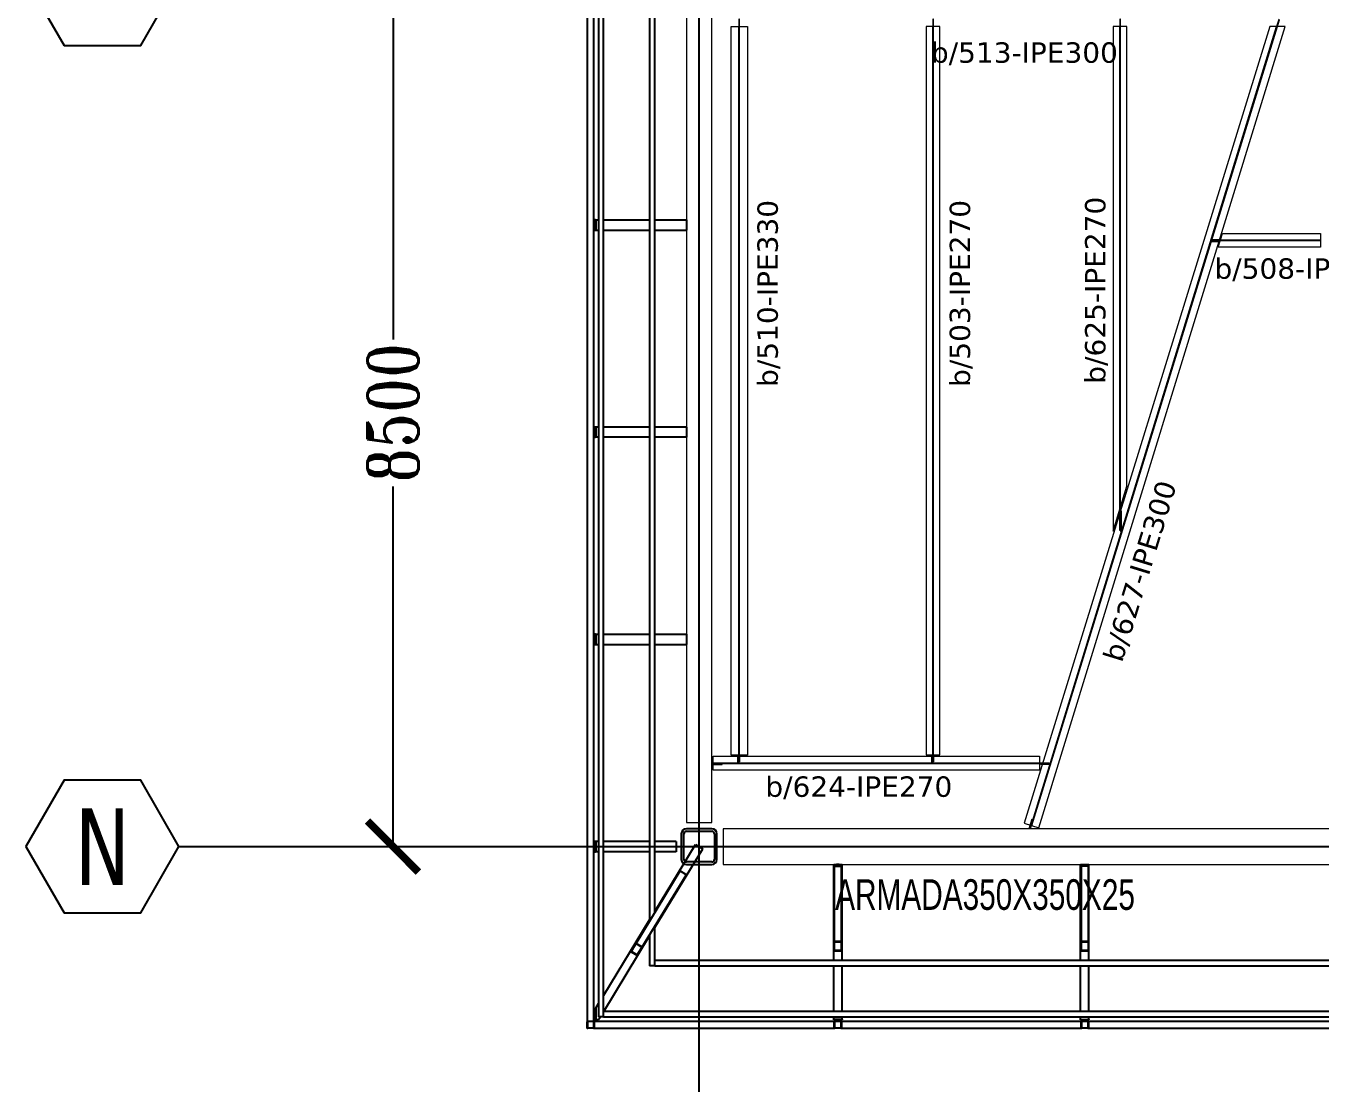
# Model space of a CAD drawing. Header units: millimetres. Extents: x -2452 to 78744, y -21906 to 33736.
# Drawn here: x -2452 to 10242, y -2327 to 8043 of the extents above; entities that cross this region are included whole.
import ezdxf
from ezdxf.enums import TextEntityAlignment as Align

# ---------------------------------------------------------------- set-up
doc = ezdxf.new("R2010")
doc.units = ezdxf.units.MM
doc.header["$LTSCALE"] = 0.9
for name, color, linetype, lineweight in [('0-3', 250, 'Continuous', 5), ('A_ALMA', 8, 'Continuous', 5), ('E_COLUMNAS-1', 254, 'Continuous', 25), ('E_COLUMNAS-2', 1, 'Continuous', 9), ('E_COLUMNAS-3', 1, 'Continuous', 35), ('E_COLUMNAS-4', 1, 'Continuous', 25), ('E_TEXTO', 3, 'Continuous', 9), ('E_VIGAS', 8, 'Continuous', 9), ('E_VIGAS-1', 5, 'Continuous', 25), ('E_VIGAS-2', 10, 'Continuous', 25), ('HCB-VIGAS', 4, 'Continuous', 15), ('S-COLS-HDLN-1', 52, 'Continuous', 9), ('VIGAS_HCB', 4, 'Continuous', 15)]:
    doc.layers.add(name, color=color, linetype=linetype, lineweight=lineweight)
for name, color, linetype in [('COTAS', 8, 'Continuous'), ('HCB-EJES', 1, 'Continuous'), ('HCB-ROTULOS', 2, 'Continuous')]:
    doc.layers.add(name, color=color, linetype=linetype)
doc.layers.get('0-3').off()
doc.styles.add('Arial Narrow', font='', dxfattribs={"width": 0.85, "height": 0.3})
doc.styles.add('ROMANT', font='romant.shx', dxfattribs={"width": 0.8})
doc.styles.add('VERDANA', font='verdana.ttf')
doc.styles.get('Arial Narrow').set_extended_font_data('Arial Narrow')
doc.dimstyles.new('1.125', dxfattribs={"dimscale": 0, "dimtxt": 500, "dimasz": 500, "dimexe": 4, "dimexo": 4, "dimgap": 15, "dimtad": 0, "dimdec": 0, "dimzin": 4, "dimdsep": 46, "dimtxsty": 'ROMANT', "dimblk": 'ARCHTICK', "dimcen": -10, "dimclrd": 256, "dimclrt": 3, "dimadec": 0, "dimazin": 0, "dimtfac": 1, "dimtdec": 0, "dimtix": 1, "dimtmove": 0, "dimatfit": 0, "dimldrblk": 'OBLIQUE', "dimfxl": 0.05, "dimtolj": 1, "dimtzin": 0, "dimarcsym": 0})

# ---------------------------------------------------------------- blocks, each defined once
blk = doc.blocks.new('EST_SFM_VIGA-METALICA-SECCION-C - EST_SFM_VIGA-METALICA-UPN160-1602621-PLANTA DE PISO 14 N_E_ _56_55m')
at = {"layer": 'E_VIGAS-1'}
for p, q in [((14.466, 0.047), (-14.455, 0.047)), ((14.471, 0.047), (14.468, 0.047)), ((14.471, 0.047), (14.471, -0.016)), ((-14.46, -0.018), (14.471, -0.018))]:
    blk.add_line(p, q, dxfattribs=at)
blk = doc.blocks.new('EST_SFM_VIGA-METALICA-SECCION-C - EST_SFM_VIGA-METALICA-UPN100-1529610-PLANTA DE PISO 14 N_E_ _56_55m')
at = {"layer": 'E_VIGAS-2'}
for p, q in [((14.393, 0.032), (-14.441, 0.032)), ((14.393, 0.032), (14.393, -0.018)), ((-14.442, -0.018), (14.393, -0.018))]:
    blk.add_line(p, q, dxfattribs=at)
blk = doc.blocks.new('EST_SFM_VIGA-METALICA-SECCION-C - EST_SFM_VIGA-METALICA-UPN100-1529678-PLANTA DE PISO 14 N_E_ _56_55m')
at = {"layer": 'E_VIGAS-2'}
for p, q in [((13.374, 0.018), (-13.422, 0.018)), ((13.894, 0.018), (13.507, 0.018)), ((13.894, 0.018), (13.894, -0.032)), ((-13.504, -0.032), (13.456, -0.032)), ((13.59, -0.032), (13.893, -0.032))]:
    blk.add_line(p, q, dxfattribs=at)
blk = doc.blocks.new('EST_SFM_VIGA-METALICA-SECCION-C - EST_SFM_VIGA-METALICA-UPN100-1527742-PLANTA DE PISO 14 N_E_ _56_55m')
at = {"layer": 'E_VIGAS-2'}
for p, q in [((-34.827, -0.032), (-34.827, 0.018)), ((34.044, 0.018), (-34.827, 0.018)), ((-34.827, -0.032), (34.044, -0.032))]:
    blk.add_line(p, q, dxfattribs=at)
blk = doc.blocks.new('EST_SFM_VIGA-METALICA-SECCION-C - EST_SFM_VIGA-METALICA-UPN100-1527772-PLANTA DE PISO 14 N_E_ _56_55m')
at = {"layer": 'E_VIGAS-2'}
for p, q in [((-34.929, -0.018), (-34.929, 0.032)), ((34.942, 0.032), (-34.929, 0.032)), ((-34.929, -0.018), (34.942, -0.018))]:
    blk.add_line(p, q, dxfattribs=at)
blk = doc.blocks.new('EST_SCM_COLUMNA-METALICA-SECCION-CUADRADA - EST_SCM_COLUMNA-TUBULAR-CUADRADA_PTEØ_70x70 e_3mm-1588001-PLANTA DE PISO 14 N_E_ _56_55m')
at = {"layer": 'E_COLUMNAS-2'}
h = blk.add_hatch(dxfattribs=at)
h.set_pattern_fill('FP_1', color=256, style=0, pattern_type=2)
h.set_pattern_definition([(135, (75.225, -138.917), (-0.15909903, -0.15909903), [])])
h.paths.add_polyline_path([(0.029, -0.035), (0.033, -0.033), (0.035, -0.029), (0.031, -0.031)])
h.paths.add_polyline_path([(-0.029, -0.035), (-0.031, -0.031), (-0.035, -0.029), (-0.033, -0.033)])
h.paths.add_polyline_path([(0.029, -0.035), (0.029, -0.032), (-0.029, -0.032), (-0.029, -0.035)])
h.paths.add_polyline_path([(0.035, 0.029), (0.033, 0.033), (0.029, 0.035), (0.031, 0.031)])
h.paths.add_polyline_path([(0.035, -0.029), (0.035, 0.029), (0.032, 0.029), (0.032, -0.029)])
h.paths.add_polyline_path([(-0.035, 0.029), (-0.031, 0.031), (-0.029, 0.035), (-0.033, 0.033)])
h.paths.add_polyline_path([(-0.035, -0.029), (-0.032, -0.029), (-0.032, 0.029), (-0.035, 0.029)])
h.paths.add_polyline_path([(0.029, 0.032), (0.029, 0.035), (-0.029, 0.035), (-0.029, 0.032)])
at = {"layer": 'E_COLUMNAS-1'}
for p, q in [((-0.035, -0.029), (-0.035, 0.029)), ((-0.032, 0.029), (-0.032, -0.029)), ((-0.029, 0.035), (0.029, 0.035)), ((0.029, 0.032), (-0.029, 0.032)), ((0.032, -0.029), (0.032, 0.029)), ((0.035, 0.029), (0.035, -0.029)), ((-0.029, -0.032), (0.029, -0.032)), ((0.029, -0.035), (-0.029, -0.035))]:
    blk.add_line(p, q, dxfattribs=at)
for centre, radius, start, end in [((-0.029, 0.029), 0.006, 90, 180), ((-0.029, 0.029), 0.003, 90, 180), ((0.029, 0.029), 0.006, 0, 90), ((0.029, 0.029), 0.003, 0, 90), ((0.029, 0.029), 0.006, 10, 80), ((0.029, 0.029), 0.003, 30, 60), ((-0.029, -0.029), 0.006, 180, 270), ((-0.029, -0.029), 0.003, 180, 270), ((0.029, -0.029), 0.006, 270, 0), ((0.029, -0.029), 0.003, 270, 360)]:
    blk.add_arc(centre, radius, start, end, dxfattribs=at)
blk = doc.blocks.new('EST_SCM_COLUMNA-METALICA-SECCION-CUADRADA - EST_SCM_COLUMNA-TUBULAR-CUADRADA_PTEØ_70x70 e_3mm-V30-PLANTA DE PISO 14 N_E_ _56_55m')
at = {"layer": 'E_COLUMNAS-1'}
for p, q in [((-0.035, -0.029), (-0.035, 0.029)), ((-0.032, 0.029), (-0.032, -0.029)), ((-0.029, 0.035), (0.029, 0.035)), ((0.029, 0.032), (-0.029, 0.032)), ((0.032, -0.029), (0.032, 0.029)), ((0.035, 0.029), (0.035, -0.029)), ((-0.029, -0.032), (0.029, -0.032)), ((0.029, -0.035), (-0.029, -0.035))]:
    blk.add_line(p, q, dxfattribs=at)
for centre, radius, start, end in [((-0.029, 0.029), 0.006, 90, 180), ((-0.029, 0.029), 0.006, 90, 170), ((-0.029, 0.029), 0.003, 90, 180), ((-0.029, 0.029), 0.003, 90, 150), ((0.029, 0.029), 0.006, 0, 90), ((0.029, 0.029), 0.006, 10, 90), ((0.029, 0.029), 0.003, 0, 90), ((0.029, 0.029), 0.003, 30, 90), ((-0.029, -0.029), 0.006, 180, 270), ((-0.029, -0.029), 0.003, 180, 270), ((0.029, -0.029), 0.006, 270, 0), ((0.029, -0.029), 0.003, 270, 360)]:
    blk.add_arc(centre, radius, start, end, dxfattribs=at)
blk = doc.blocks.new('EST_SCM_COLUMNA-METALICA-SECCION-CUADRADA - EST_SCM_COLUMNA-TUBULAR-CUADRADA_PTEØ_70x70 e_3mm-V31-PLANTA DE PISO 14 N_E_ _56_55m')
at = {"layer": 'E_COLUMNAS-1'}
for p, q in [((-0.035, -0.029), (-0.035, 0.029)), ((-0.032, 0.029), (-0.032, -0.029)), ((-0.029, 0.035), (0.029, 0.035)), ((0.029, 0.032), (-0.029, 0.032)), ((0.032, -0.029), (0.032, 0.029)), ((0.035, 0.029), (0.035, -0.029)), ((-0.029, -0.032), (0.029, -0.032)), ((0.029, -0.035), (-0.029, -0.035))]:
    blk.add_line(p, q, dxfattribs=at)
for centre, radius, start, end in [((-0.029, 0.029), 0.006, 90, 180), ((-0.029, 0.029), 0.006, 90, 170), ((-0.029, 0.029), 0.003, 90, 180), ((-0.029, 0.029), 0.003, 90, 150), ((0.029, 0.029), 0.006, 0, 90), ((0.029, 0.029), 0.006, 10, 90), ((0.029, 0.029), 0.003, 0, 90), ((0.029, 0.029), 0.003, 30, 90), ((-0.029, -0.029), 0.006, 180, 270), ((-0.029, -0.029), 0.003, 180, 270), ((0.029, -0.029), 0.006, 270, 0), ((0.029, -0.029), 0.003, 270, 360)]:
    blk.add_arc(centre, radius, start, end, dxfattribs=at)
blk = doc.blocks.new('DCTIB_CNI_EST_MOD-1A-FAC_0001_rvt-2-PLANTA DE PISO 14 N_E_ _56_55m')
at = {"layer": 'E_VIGAS'}
h = blk.add_hatch(dxfattribs=at)
h.set_pattern_fill('FP_2', color=256, style=0, pattern_type=2)
h.set_pattern_definition([(45, (0, 0), (-0.376888, 0.376888), []), (45, (0, 0.571), (-0.376888, 0.376888), [])])
h.paths.add_polyline_path([(-72.834, 139.641), (-72.77, 139.641), (-72.77, 139.643), (-72.834, 139.643)])
h.paths.add_polyline_path([(-72.834, 139.729), (-72.77, 139.729), (-72.77, 139.731), (-72.834, 139.731)])
at = {"layer": 'E_COLUMNAS-1'}
for centre, radius, start, end in [((-75.196, 138.946), 0.006, 10, 80), ((-75.196, 138.946), 0.006, 10, 80), ((-75.196, 138.946), 0.003, 30, 60), ((-75.196, 138.946), 0.003, 30, 60), ((-72.831, 138.946), 0.006, 90, 170), ((-72.831, 138.946), 0.006, 90, 170), ((-72.831, 138.946), 0.003, 90, 150), ((-72.831, 138.946), 0.003, 90, 150), ((-72.773, 138.946), 0.006, 10, 90), ((-72.773, 138.946), 0.006, 10, 90), ((-72.773, 138.946), 0.003, 30, 90), ((-72.773, 138.946), 0.003, 30, 90), ((-70.411, 138.946), 0.006, 90, 170), ((-70.411, 138.946), 0.006, 90, 170), ((-70.411, 138.946), 0.003, 90, 150), ((-70.411, 138.946), 0.003, 90, 150), ((-70.353, 138.946), 0.006, 10, 90), ((-70.353, 138.946), 0.006, 10, 90), ((-70.353, 138.946), 0.003, 30, 90), ((-70.353, 138.946), 0.003, 30, 90)]:
    blk.add_arc(centre, radius, start, end, dxfattribs=at)
at = {"layer": 'E_VIGAS-1'}
for p, q in [((-75.177, 146.804), (-75.195, 146.804)), ((-75.195, 146.757), (-75.181, 146.757)), ((-75.181, 146.752), (-75.195, 146.752)), ((-75.181, 146.757), (-75.176, 146.757)), ((-75.181, 146.757), (-75.176, 146.757)), ((-75.177, 146.757), (-75.181, 146.757)), ((-75.176, 146.752), (-75.181, 146.752)), ((-75.181, 146.752), (-75.177, 146.752)), ((-75.176, 146.752), (-75.181, 146.752)), ((-75.177, 146.767), (-75.177, 146.804)), ((-75.177, 146.804), (-75.175, 146.804)), ((-75.175, 146.704), (-75.175, 146.804)), ((-75.175, 146.804), (-75.147, 146.804)), ((-75.175, 146.804), (-75.175, 146.704)), ((-75.097, 146.804), (-74.647, 146.804)), ((-74.597, 146.804), (-74.286, 146.804)), ((-74.286, 146.804), (-74.286, 146.704)), ((-75.195, 146.704), (-75.177, 146.704)), ((-75.177, 146.704), (-75.177, 146.742)), ((-75.175, 146.704), (-75.177, 146.704)), ((-75.175, 146.704), (-75.147, 146.704)), ((-75.097, 146.704), (-74.647, 146.704)), ((-74.597, 146.704), (-74.286, 146.704)), ((-75.177, 144.774), (-75.195, 144.774)), ((-75.195, 144.726), (-75.181, 144.726)), ((-75.181, 144.721), (-75.195, 144.721)), ((-75.181, 144.726), (-75.176, 144.726)), ((-75.181, 144.726), (-75.176, 144.726)), ((-75.177, 144.726), (-75.181, 144.726)), ((-75.176, 144.721), (-75.181, 144.721)), ((-75.181, 144.721), (-75.177, 144.721)), ((-75.176, 144.721), (-75.181, 144.721)), ((-75.177, 144.774), (-75.175, 144.774)), ((-75.177, 144.736), (-75.177, 144.774)), ((-75.175, 144.674), (-75.175, 144.774)), ((-75.175, 144.774), (-75.175, 144.674)), ((-75.147, 144.774), (-75.175, 144.774)), ((-74.647, 144.774), (-75.097, 144.774)), ((-74.286, 144.774), (-74.597, 144.774)), ((-74.286, 144.774), (-74.286, 144.674)), ((-75.195, 144.674), (-75.177, 144.674)), ((-75.177, 144.674), (-75.177, 144.711)), ((-75.175, 144.674), (-75.177, 144.674)), ((-75.147, 144.674), (-75.175, 144.674)), ((-74.647, 144.674), (-75.097, 144.674)), ((-74.286, 144.674), (-74.597, 144.674)), ((-75.177, 142.743), (-75.195, 142.743)), ((-75.195, 142.696), (-75.181, 142.696)), ((-75.181, 142.69), (-75.195, 142.69)), ((-75.181, 142.696), (-75.176, 142.696)), ((-75.181, 142.696), (-75.176, 142.696)), ((-75.177, 142.696), (-75.181, 142.696)), ((-75.176, 142.69), (-75.181, 142.69)), ((-75.181, 142.69), (-75.177, 142.69)), ((-75.176, 142.69), (-75.181, 142.69)), ((-75.177, 142.706), (-75.177, 142.743)), ((-75.177, 142.743), (-75.175, 142.743)), ((-75.175, 142.643), (-75.175, 142.743)), ((-75.175, 142.743), (-75.147, 142.743)), ((-75.175, 142.743), (-75.175, 142.643)), ((-75.097, 142.743), (-74.647, 142.743)), ((-74.597, 142.743), (-74.287, 142.743)), ((-74.287, 142.743), (-74.287, 142.643)), ((-75.195, 142.643), (-75.177, 142.643)), ((-75.177, 142.643), (-75.177, 142.68)), ((-75.175, 142.643), (-75.177, 142.643)), ((-75.175, 142.643), (-75.147, 142.643)), ((-75.097, 142.643), (-74.647, 142.643)), ((-74.597, 142.643), (-74.287, 142.643)), ((-75.177, 140.712), (-75.195, 140.712)), ((-75.195, 140.665), (-75.181, 140.665)), ((-75.181, 140.66), (-75.195, 140.66)), ((-75.181, 140.665), (-75.176, 140.665)), ((-75.181, 140.665), (-75.176, 140.665)), ((-75.177, 140.665), (-75.181, 140.665)), ((-75.176, 140.66), (-75.181, 140.66)), ((-75.181, 140.66), (-75.177, 140.66)), ((-75.176, 140.66), (-75.181, 140.66)), ((-75.177, 140.712), (-75.175, 140.712)), ((-75.177, 140.675), (-75.177, 140.712)), ((-75.175, 140.612), (-75.175, 140.712)), ((-75.175, 140.712), (-75.175, 140.612)), ((-75.147, 140.712), (-75.175, 140.712)), ((-74.647, 140.712), (-75.097, 140.712)), ((-74.387, 140.712), (-74.597, 140.712)), ((-74.597, 140.027), (-74.197, 140.684)), ((-74.387, 140.712), (-74.387, 140.612)), ((-74.197, 140.684), (-74.127, 140.641)), ((-75.195, 140.612), (-75.177, 140.612)), ((-75.177, 140.612), (-75.177, 140.65)), ((-75.175, 140.612), (-75.177, 140.612)), ((-75.147, 140.612), (-75.175, 140.612)), ((-74.647, 140.612), (-75.097, 140.612)), ((-74.597, 139.869), (-74.127, 140.641)), ((-74.387, 140.612), (-74.597, 140.612)), ((-74.35, 140.421), (-74.782, 139.711)), ((-74.291, 140.389), (-74.346, 140.423)), ((-72.843, 140.488), (-72.815, 140.488)), ((-72.843, 140.487), (-72.761, 140.487)), ((-72.843, 139.545), (-72.843, 140.487)), ((-72.837, 140.465), (-72.837, 139.727)), ((-72.77, 140.469), (-72.834, 140.469)), ((-72.805, 140.488), (-72.805, 140.487)), ((-72.8, 140.488), (-72.805, 140.488)), ((-72.8, 140.487), (-72.8, 140.488)), ((-72.789, 140.488), (-72.761, 140.488)), ((-72.767, 139.727), (-72.767, 140.465)), ((-72.761, 139.545), (-72.761, 140.487)), ((-70.423, 140.488), (-70.341, 140.488)), ((-70.423, 139.545), (-70.423, 140.488)), ((-70.417, 140.468), (-70.417, 139.727)), ((-70.35, 140.472), (-70.414, 140.472)), ((-70.347, 139.727), (-70.347, 140.468)), ((-70.341, 139.545), (-70.341, 140.488)), ((-74.723, 139.675), (-74.29, 140.384)), ((-75.097, 139.206), (-74.647, 139.944)), ((-75.097, 139.048), (-74.647, 139.787)), ((-74.782, 139.711), (-74.828, 139.637)), ((-74.826, 139.637), (-74.781, 139.711)), ((-74.822, 139.644), (-74.826, 139.637)), ((-74.779, 139.714), (-74.781, 139.711)), ((-74.779, 139.712), (-74.724, 139.678)), ((-74.723, 139.68), (-74.778, 139.713)), ((-74.724, 139.676), (-74.769, 139.602)), ((-74.768, 139.601), (-74.723, 139.675)), ((-74.724, 139.676), (-74.722, 139.679)), ((-72.837, 139.727), (-72.837, 139.645)), ((-72.836, 139.731), (-72.836, 139.727)), ((-72.836, 139.645), (-72.836, 139.727)), ((-72.836, 139.652), (-72.836, 139.645)), ((-72.77, 139.731), (-72.834, 139.731)), ((-72.834, 139.729), (-72.77, 139.729)), ((-72.77, 139.643), (-72.834, 139.643)), ((-72.834, 139.641), (-72.77, 139.641)), ((-72.769, 139.727), (-72.769, 139.731)), ((-72.769, 139.727), (-72.769, 139.645)), ((-72.769, 139.645), (-72.769, 139.652)), ((-72.767, 139.645), (-72.767, 139.727)), ((-70.417, 139.727), (-70.417, 139.645)), ((-70.416, 139.731), (-70.416, 139.727)), ((-70.416, 139.645), (-70.416, 139.727)), ((-70.416, 139.652), (-70.416, 139.645)), ((-70.35, 139.731), (-70.414, 139.731)), ((-70.414, 139.729), (-70.35, 139.729)), ((-70.35, 139.643), (-70.414, 139.643)), ((-70.414, 139.641), (-70.35, 139.641)), ((-70.349, 139.727), (-70.349, 139.731)), ((-70.349, 139.727), (-70.349, 139.645)), ((-70.349, 139.645), (-70.349, 139.652)), ((-70.347, 139.645), (-70.347, 139.727)), ((-74.827, 139.632), (-74.772, 139.599)), ((-74.771, 139.601), (-74.826, 139.634)), ((-74.769, 139.602), (-74.765, 139.609)), ((-72.843, 139.045), (-72.843, 139.495)), ((-72.761, 139.045), (-72.761, 139.495)), ((-70.423, 139.045), (-70.423, 139.495)), ((-70.341, 139.045), (-70.341, 139.495)), ((-75.176, 139.065), (-75.195, 139.033)), ((-75.176, 139.023), (-75.176, 139.076)), ((-75.175, 139.078), (-75.147, 139.124)), ((-75.175, 139.078), (-75.175, 138.967)), ((-75.26, 138.882), (-75.26, 138.888)), ((-75.26, 138.882), (-75.254, 138.882)), ((-75.192, 138.947), (-75.259, 138.947)), ((-75.196, 138.882), (-72.831, 138.882)), ((-72.837, 138.947), (-75.191, 138.947)), ((-75.181, 138.994), (-75.178, 138.999)), ((-75.178, 138.99), (-75.181, 138.984)), ((-75.176, 138.966), (-75.176, 138.972)), ((-75.176, 138.972), (-75.176, 138.966)), ((-75.147, 138.966), (-75.176, 138.966)), ((-75.175, 138.967), (-75.147, 138.967)), ((-75.175, 138.961), (-75.174, 138.959)), ((-75.173, 138.957), (-75.172, 138.955)), ((-75.171, 138.952), (-75.171, 138.95)), ((-75.166, 138.947), (-75.155, 138.966)), ((-75.147, 138.967), (-75.13, 138.995)), ((-72.843, 138.967), (-72.843, 138.995)), ((-72.761, 138.967), (-72.843, 138.967)), ((-72.843, 138.966), (-72.843, 138.967)), ((-72.843, 138.967), (-72.761, 138.967)), ((-72.843, 138.966), (-72.815, 138.966)), ((-72.815, 138.966), (-72.843, 138.966)), ((-72.769, 138.947), (-72.835, 138.947)), ((-72.805, 138.961), (-72.805, 138.966)), ((-72.805, 138.952), (-72.805, 138.961)), ((-72.805, 138.947), (-72.805, 138.949)), ((-72.8, 138.966), (-72.8, 138.961)), ((-72.8, 138.961), (-72.8, 138.952)), ((-72.8, 138.949), (-72.8, 138.947)), ((-72.761, 138.966), (-72.789, 138.966)), ((-72.789, 138.966), (-72.761, 138.966)), ((-72.773, 138.882), (-70.411, 138.882)), ((-70.417, 138.947), (-72.768, 138.947)), ((-72.761, 138.967), (-72.761, 138.995)), ((-72.761, 138.967), (-72.761, 138.966)), ((-70.423, 138.967), (-70.423, 138.995)), ((-70.423, 138.966), (-70.423, 138.967)), ((-70.423, 138.967), (-70.341, 138.967)), ((-70.395, 138.966), (-70.423, 138.966)), ((-70.349, 138.947), (-70.415, 138.947)), ((-70.385, 138.961), (-70.385, 138.966)), ((-70.385, 138.952), (-70.385, 138.961)), ((-70.385, 138.947), (-70.385, 138.949)), ((-70.38, 138.966), (-70.38, 138.961)), ((-70.38, 138.961), (-70.38, 138.952)), ((-70.38, 138.949), (-70.38, 138.947)), ((-70.341, 138.966), (-70.369, 138.966)), ((-70.353, 138.882), (-9.971, 138.882)), ((-9.977, 138.947), (-70.348, 138.947)), ((-70.341, 138.967), (-70.341, 138.995)), ((-70.341, 138.967), (-70.341, 138.966))]:
    blk.add_line(p, q, dxfattribs=at)
at = {"layer": 'E_VIGAS-1', "flags": 128}
for points in [[(-74.35, 140.421), (-74.35, 140.422), (-74.349, 140.422), (-74.348, 140.423), (-74.348, 140.423), (-74.347, 140.423), (-74.346, 140.423), (-74.346, 140.423)], [(-72.834, 140.469), (-72.835, 140.469), (-72.835, 140.468), (-72.836, 140.468), (-72.836, 140.467), (-72.837, 140.466), (-72.837, 140.466), (-72.837, 140.465)], [(-72.767, 140.465), (-72.767, 140.466), (-72.767, 140.466), (-72.768, 140.467), (-72.768, 140.468), (-72.769, 140.468), (-72.769, 140.469), (-72.77, 140.469)], [(-70.414, 140.472), (-70.415, 140.471), (-70.415, 140.471), (-70.416, 140.471), (-70.416, 140.47), (-70.417, 140.469), (-70.417, 140.469), (-70.417, 140.468)], [(-70.347, 140.468), (-70.347, 140.469), (-70.347, 140.469), (-70.348, 140.47), (-70.348, 140.471), (-70.349, 140.471), (-70.349, 140.471), (-70.35, 140.472)], [(-74.291, 140.389), (-74.29, 140.389), (-74.29, 140.388), (-74.29, 140.388), (-74.29, 140.387), (-74.29, 140.386), (-74.29, 140.385), (-74.29, 140.384)], [(-74.828, 139.637), (-74.828, 139.636), (-74.828, 139.636), (-74.828, 139.635), (-74.828, 139.634), (-74.828, 139.633), (-74.828, 139.633), (-74.827, 139.632)], [(-74.778, 139.713), (-74.778, 139.714), (-74.779, 139.714), (-74.78, 139.714), (-74.78, 139.713), (-74.781, 139.713), (-74.782, 139.712), (-74.782, 139.711)], [(-74.781, 139.711), (-74.781, 139.711), (-74.78, 139.711), (-74.78, 139.712), (-74.78, 139.712), (-74.779, 139.712), (-74.779, 139.712), (-74.779, 139.712)], [(-74.724, 139.678), (-74.724, 139.678), (-74.724, 139.678), (-74.724, 139.678), (-74.723, 139.677), (-74.724, 139.677), (-74.724, 139.676), (-74.724, 139.676)], [(-74.723, 139.675), (-74.722, 139.676), (-74.722, 139.677), (-74.722, 139.678), (-74.722, 139.678), (-74.722, 139.679), (-74.722, 139.68), (-74.723, 139.68)], [(-72.834, 139.731), (-72.835, 139.731), (-72.835, 139.731), (-72.836, 139.73), (-72.836, 139.73), (-72.837, 139.729), (-72.837, 139.728), (-72.837, 139.727)], [(-72.837, 139.645), (-72.837, 139.644), (-72.837, 139.643), (-72.836, 139.642), (-72.836, 139.641), (-72.835, 139.641), (-72.835, 139.641), (-72.834, 139.641)], [(-72.836, 139.727), (-72.836, 139.728), (-72.835, 139.728), (-72.835, 139.728), (-72.835, 139.729), (-72.835, 139.729), (-72.834, 139.729), (-72.834, 139.729)], [(-72.834, 139.643), (-72.834, 139.643), (-72.835, 139.643), (-72.835, 139.643), (-72.835, 139.643), (-72.835, 139.644), (-72.836, 139.644), (-72.836, 139.645)], [(-72.767, 139.727), (-72.767, 139.728), (-72.767, 139.729), (-72.768, 139.73), (-72.768, 139.73), (-72.769, 139.731), (-72.769, 139.731), (-72.77, 139.731)], [(-72.77, 139.729), (-72.77, 139.729), (-72.769, 139.729), (-72.769, 139.729), (-72.769, 139.728), (-72.769, 139.728), (-72.769, 139.728), (-72.769, 139.727)], [(-72.77, 139.641), (-72.769, 139.641), (-72.769, 139.641), (-72.768, 139.641), (-72.768, 139.642), (-72.767, 139.643), (-72.767, 139.644), (-72.767, 139.645)], [(-72.769, 139.645), (-72.769, 139.644), (-72.769, 139.644), (-72.769, 139.643), (-72.769, 139.643), (-72.769, 139.643), (-72.77, 139.643), (-72.77, 139.643)], [(-70.414, 139.731), (-70.415, 139.731), (-70.415, 139.731), (-70.416, 139.73), (-70.416, 139.73), (-70.417, 139.729), (-70.417, 139.728), (-70.417, 139.727)], [(-70.417, 139.645), (-70.417, 139.644), (-70.417, 139.643), (-70.416, 139.642), (-70.416, 139.641), (-70.415, 139.641), (-70.415, 139.641), (-70.414, 139.641)], [(-70.416, 139.727), (-70.416, 139.728), (-70.415, 139.728), (-70.415, 139.728), (-70.415, 139.729), (-70.415, 139.729), (-70.414, 139.729), (-70.414, 139.729)], [(-70.414, 139.643), (-70.414, 139.643), (-70.415, 139.643), (-70.415, 139.643), (-70.415, 139.643), (-70.415, 139.644), (-70.416, 139.644), (-70.416, 139.645)], [(-70.347, 139.727), (-70.347, 139.728), (-70.347, 139.729), (-70.348, 139.73), (-70.348, 139.73), (-70.349, 139.731), (-70.349, 139.731), (-70.35, 139.731)], [(-70.35, 139.729), (-70.35, 139.729), (-70.349, 139.729), (-70.349, 139.729), (-70.349, 139.728), (-70.349, 139.728), (-70.349, 139.728), (-70.349, 139.727)], [(-70.35, 139.641), (-70.349, 139.641), (-70.349, 139.641), (-70.348, 139.641), (-70.348, 139.642), (-70.347, 139.643), (-70.347, 139.644), (-70.347, 139.645)], [(-70.349, 139.645), (-70.349, 139.644), (-70.349, 139.644), (-70.349, 139.643), (-70.349, 139.643), (-70.349, 139.643), (-70.35, 139.643), (-70.35, 139.643)], [(-74.826, 139.634), (-74.826, 139.634), (-74.826, 139.635), (-74.827, 139.635), (-74.827, 139.635), (-74.827, 139.636), (-74.826, 139.636), (-74.826, 139.637)], [(-74.772, 139.599), (-74.772, 139.599), (-74.771, 139.599), (-74.77, 139.599), (-74.77, 139.599), (-74.769, 139.6), (-74.768, 139.6), (-74.768, 139.601)], [(-74.769, 139.602), (-74.769, 139.601), (-74.77, 139.601), (-74.77, 139.601), (-74.77, 139.601), (-74.771, 139.601), (-74.771, 139.601), (-74.771, 139.601), (-74.771, 139.601)], [(-75.176, 139.076), (-75.176, 139.077), (-75.175, 139.078)], [(-75.195, 138.971), (-75.191, 138.978), (-75.186, 138.987), (-75.181, 138.994)], [(-75.181, 138.984), (-75.186, 138.977), (-75.191, 138.968), (-75.195, 138.961)], [(-75.19, 138.971), (-75.186, 138.97), (-75.182, 138.968), (-75.178, 138.964), (-75.175, 138.96), (-75.172, 138.956), (-75.171, 138.951), (-75.17, 138.947)], [(-75.147, 138.967), (-75.147, 138.967), (-75.147, 138.966)]]:
    blk.add_lwpolyline(points, dxfattribs=at)
at = {"layer": 'E_VIGAS-1'}
for centre, start_param, end_param in [((-72.815, 140.488), 0, 1.570796), ((-72.815, 140.487), 4.974188, 5.497787), ((-72.815, 140.487), 6.021386, 6.283185), ((-72.789, 140.488), 1.570796, 3.141593), ((-72.789, 140.487), 3.141593, 3.403392), ((-72.789, 140.487), 3.926991, 4.45059)]:
    blk.add_ellipse(centre, major_axis=(0.0107, 0), ratio=0.002301, start_param=start_param, end_param=end_param, dxfattribs=at)
for points, knots in [([(-75.181, 146.757), (-75.181, 146.757), (-75.18, 146.757), (-75.179, 146.758), (-75.178, 146.759), (-75.177, 146.76), (-75.177, 146.762), (-75.177, 146.763), (-75.177, 146.764), (-75.177, 146.766), (-75.177, 146.767)], [0, 0, 0, 0, 0.142857, 0.285714, 0.428571, 0.571429, 0.678571, 0.732143, 0.785714, 1, 1, 1, 1]), ([(-75.177, 146.742), (-75.177, 146.742), (-75.177, 146.744), (-75.177, 146.746), (-75.177, 146.748), (-75.178, 146.75), (-75.179, 146.751), (-75.181, 146.752), (-75.181, 146.752)], [0, 0, 0, 0, 0.142857, 0.285714, 0.428571, 0.571429, 0.785714, 1, 1, 1, 1]), ([(-75.181, 144.726), (-75.181, 144.726), (-75.18, 144.727), (-75.179, 144.727), (-75.178, 144.728), (-75.177, 144.73), (-75.177, 144.731), (-75.177, 144.732), (-75.177, 144.734), (-75.177, 144.735), (-75.177, 144.736)], [0, 0, 0, 0, 0.142857, 0.285714, 0.428571, 0.571429, 0.678571, 0.732143, 0.785714, 1, 1, 1, 1]), ([(-75.177, 144.711), (-75.177, 144.712), (-75.177, 144.713), (-75.177, 144.716), (-75.177, 144.718), (-75.178, 144.719), (-75.179, 144.721), (-75.181, 144.721), (-75.181, 144.721)], [0, 0, 0, 0, 0.142857, 0.285714, 0.428571, 0.571429, 0.785714, 1, 1, 1, 1]), ([(-75.181, 142.696), (-75.181, 142.696), (-75.18, 142.696), (-75.179, 142.697), (-75.178, 142.698), (-75.177, 142.699), (-75.177, 142.7), (-75.177, 142.701), (-75.177, 142.703), (-75.177, 142.704), (-75.177, 142.706)], [0, 0, 0, 0, 0.142857, 0.285714, 0.428571, 0.571429, 0.678571, 0.732143, 0.785714, 1, 1, 1, 1]), ([(-75.177, 142.68), (-75.177, 142.681), (-75.177, 142.683), (-75.177, 142.685), (-75.177, 142.687), (-75.178, 142.689), (-75.179, 142.69), (-75.181, 142.69), (-75.181, 142.69)], [0, 0, 0, 0, 0.142857, 0.285714, 0.428571, 0.571429, 0.785714, 1, 1, 1, 1]), ([(-75.181, 140.665), (-75.181, 140.665), (-75.18, 140.665), (-75.179, 140.666), (-75.178, 140.667), (-75.177, 140.668), (-75.177, 140.67), (-75.177, 140.671), (-75.177, 140.672), (-75.177, 140.674), (-75.177, 140.675)], [0, 0, 0, 0, 0.142857, 0.285714, 0.428571, 0.571429, 0.678571, 0.732143, 0.785714, 1, 1, 1, 1]), ([(-75.177, 140.65), (-75.177, 140.651), (-75.177, 140.652), (-75.177, 140.654), (-75.177, 140.656), (-75.178, 140.658), (-75.179, 140.659), (-75.181, 140.66), (-75.181, 140.66)], [0, 0, 0, 0, 0.142857, 0.285714, 0.428571, 0.571429, 0.785714, 1, 1, 1, 1]), ([(-75.181, 138.994), (-75.18, 138.996), (-75.178, 139.001), (-75.177, 139.009), (-75.176, 139.016), (-75.176, 139.021), (-75.176, 139.023)], [0, 0, 0, 0, 0.285714, 0.571429, 0.785714, 1, 1, 1, 1]), ([(-75.176, 138.972), (-75.176, 138.973), (-75.176, 138.975), (-75.176, 138.977), (-75.176, 138.978), (-75.176, 138.979), (-75.177, 138.98), (-75.177, 138.98), (-75.177, 138.981), (-75.177, 138.982), (-75.177, 138.982), (-75.177, 138.982), (-75.177, 138.982), (-75.177, 138.982), (-75.177, 138.983), (-75.177, 138.984), (-75.177, 138.984), (-75.177, 138.985), (-75.177, 138.985), (-75.177, 138.985), (-75.177, 138.985), (-75.177, 138.985), (-75.178, 138.986), (-75.178, 138.986), (-75.178, 138.987), (-75.178, 138.987), (-75.179, 138.987), (-75.179, 138.987), (-75.179, 138.987), (-75.18, 138.987), (-75.18, 138.986), (-75.181, 138.986), (-75.181, 138.985), (-75.181, 138.984)], [0, 0, 0, 0, 0.142857, 0.214286, 0.25, 0.285714, 0.321429, 0.357143, 0.392857, 0.410714, 0.419643, 0.428571, 0.4375, 0.446429, 0.464286, 0.5, 0.535714, 0.553571, 0.5625, 0.571429, 0.580357, 0.589286, 0.607143, 0.642857, 0.678571, 0.714286, 0.75, 0.785714, 0.821429, 0.839286, 0.857143, 0.928571, 1, 1, 1, 1]), ([(-75.181, 138.984), (-75.181, 138.985), (-75.181, 138.986), (-75.18, 138.986), (-75.18, 138.987), (-75.179, 138.987), (-75.179, 138.987), (-75.179, 138.987), (-75.178, 138.987), (-75.178, 138.987)], [0, 0, 0, 0, 0.0714286, 0.1428571, 0.1607143, 0.1785714, 0.2142857, 0.25, 0.2857143, 0.2857143, 0.2857143, 0.2857143]), ([(-75.177, 138.982), (-75.177, 138.982), (-75.177, 138.982), (-75.177, 138.982), (-75.177, 138.981), (-75.177, 138.98), (-75.177, 138.98), (-75.176, 138.979), (-75.176, 138.978), (-75.176, 138.977), (-75.176, 138.975), (-75.176, 138.973), (-75.176, 138.972)], [0.5714286, 0.5714286, 0.5714286, 0.5714286, 0.5803571, 0.5892857, 0.6071429, 0.6428571, 0.6785714, 0.7142857, 0.75, 0.7857143, 0.8571429, 1, 1, 1, 1]), ([(-72.815, 138.966), (-72.814, 138.966), (-72.813, 138.966), (-72.81, 138.966), (-72.808, 138.965), (-72.806, 138.964), (-72.805, 138.963), (-72.805, 138.962), (-72.805, 138.961)], [0, 0, 0, 0, 0.142857, 0.285714, 0.428571, 0.571429, 0.785714, 1, 1, 1, 1]), ([(-72.805, 138.961), (-72.805, 138.962), (-72.805, 138.963), (-72.807, 138.965), (-72.808, 138.965), (-72.81, 138.966), (-72.811, 138.966), (-72.812, 138.966), (-72.814, 138.966), (-72.815, 138.966)], [0, 0, 0, 0, 0.285714, 0.428571, 0.571429, 0.678571, 0.732143, 0.785714, 1, 1, 1, 1]), ([(-72.789, 138.966), (-72.79, 138.966), (-72.791, 138.966), (-72.794, 138.966), (-72.796, 138.965), (-72.798, 138.965), (-72.799, 138.963), (-72.8, 138.962), (-72.8, 138.961)], [0, 0, 0, 0, 0.142857, 0.285714, 0.428571, 0.571429, 0.785714, 1, 1, 1, 1]), ([(-72.8, 138.961), (-72.8, 138.962), (-72.799, 138.963), (-72.798, 138.965), (-72.796, 138.965), (-72.795, 138.966), (-72.794, 138.966), (-72.792, 138.966), (-72.79, 138.966), (-72.789, 138.966)], [0, 0, 0, 0, 0.285714, 0.428571, 0.571429, 0.678571, 0.732143, 0.785714, 1, 1, 1, 1]), ([(-70.395, 138.966), (-70.394, 138.966), (-70.393, 138.966), (-70.39, 138.966), (-70.388, 138.965), (-70.386, 138.964), (-70.385, 138.963), (-70.385, 138.962), (-70.385, 138.961)], [0, 0, 0, 0, 0.142857, 0.285714, 0.428571, 0.571429, 0.785714, 1, 1, 1, 1]), ([(-70.385, 138.961), (-70.385, 138.962), (-70.385, 138.963), (-70.387, 138.965), (-70.388, 138.965), (-70.39, 138.966), (-70.391, 138.966), (-70.392, 138.966), (-70.394, 138.966), (-70.395, 138.966)], [0, 0, 0, 0, 0.285714, 0.428571, 0.571429, 0.678571, 0.732143, 0.785714, 1, 1, 1, 1]), ([(-70.369, 138.966), (-70.37, 138.966), (-70.371, 138.966), (-70.374, 138.966), (-70.376, 138.965), (-70.378, 138.964), (-70.379, 138.963), (-70.38, 138.962), (-70.38, 138.961)], [0, 0, 0, 0, 0.142857, 0.285714, 0.428571, 0.571429, 0.785714, 1, 1, 1, 1]), ([(-70.38, 138.961), (-70.38, 138.962), (-70.379, 138.963), (-70.378, 138.965), (-70.376, 138.965), (-70.375, 138.966), (-70.374, 138.966), (-70.372, 138.966), (-70.37, 138.966), (-70.369, 138.966)], [0, 0, 0, 0, 0.285714, 0.428571, 0.571429, 0.678571, 0.732143, 0.785714, 1, 1, 1, 1])]:
    blk.add_open_spline(points, degree=3, knots=knots, dxfattribs=at)
for points in [[(-75.176, 139.023), (-75.176, 139.021), (-75.176, 139.018), (-75.177, 139.014), (-75.177, 139.011), (-75.177, 139.009)], [(-75.178, 139.001), (-75.179, 139), (-75.18, 138.997), (-75.181, 138.995), (-75.181, 138.994)], [(-75.176, 138.966), (-75.176, 138.966), (-75.176, 138.967), (-75.175, 138.967), (-75.175, 138.967)]]:
    blk.add_open_spline(points, degree=3, dxfattribs=at)
at = {"layer": 'E_COLUMNAS-1'}
for name, p in [('EST_SCM_COLUMNA-METALICA-SECCION-CUADRADA - EST_SCM_COLUMNA-TUBULAR-CUADRADA_PTEØ_70x70 e_3mm-1588001-PLANTA DE PISO 14 N_E_ _56_55m', (-75.225, 138.917)), ('EST_SCM_COLUMNA-METALICA-SECCION-CUADRADA - EST_SCM_COLUMNA-TUBULAR-CUADRADA_PTEØ_70x70 e_3mm-V30-PLANTA DE PISO 14 N_E_ _56_55m', (-72.802, 138.917)), ('EST_SCM_COLUMNA-METALICA-SECCION-CUADRADA - EST_SCM_COLUMNA-TUBULAR-CUADRADA_PTEØ_70x70 e_3mm-V31-PLANTA DE PISO 14 N_E_ _56_55m', (-70.382, 138.917))]:
    blk.add_blockref(name, p, dxfattribs=at)
at = {"layer": 'E_VIGAS-1'}
for name, p, rotation in [('EST_SFM_VIGA-METALICA-SECCION-C - EST_SFM_VIGA-METALICA-UPN160-1602621-PLANTA DE PISO 14 N_E_ _56_55m', (-75.242, 153.418), 270), ('EST_SFM_VIGA-METALICA-SECCION-C - EST_SFM_VIGA-METALICA-UPN100-1529610-PLANTA DE PISO 14 N_E_ _56_55m', (-75.13, 153.388), 269.9999999999999), ('EST_SFM_VIGA-METALICA-SECCION-C - EST_SFM_VIGA-METALICA-UPN100-1529678-PLANTA DE PISO 14 N_E_ _56_55m', (-74.615, 153.388), 270.0000000000001)]:
    blk.add_blockref(name, p, dxfattribs=dict(at, rotation=rotation))
for name, p in [('EST_SFM_VIGA-METALICA-SECCION-C - EST_SFM_VIGA-METALICA-UPN100-1527742-PLANTA DE PISO 14 N_E_ _56_55m', (-39.77, 139.527)), ('EST_SFM_VIGA-METALICA-SECCION-C - EST_SFM_VIGA-METALICA-UPN100-1527772-PLANTA DE PISO 14 N_E_ _56_55m', (-40.169, 139.013))]:
    blk.add_blockref(name, p, dxfattribs=at)
blk = doc.blocks.new('EST_SCM_COLUMNA-METALICA-SECCION-CUADRADA - EST_SCM_COLUMNA-TUBULAR-CUADRADA_ARMADA_350X350X25-V44-PLANTA DE PISO 14 N_E_ _56_55m')
at = {"layer": 'S-COLS-HDLN-1'}
h = blk.add_hatch(dxfattribs=at)
h.set_pattern_fill('FP_14', color=256, style=0, pattern_type=2)
h.set_pattern_definition([(135, (74.162, -140.662), (-0.15909903, -0.15909903), [])])
h.paths.add_polyline_path([(0.125, -0.175), (0.144, -0.171), (0.16, -0.16), (0.171, -0.144), (0.175, -0.125), (0.175, 0.125), (0.171, 0.144), (0.16, 0.16), (0.144, 0.171), (0.125, 0.175), (-0.125, 0.175), (-0.146, 0.17), (-0.16, 0.16), (-0.171, 0.144), (-0.175, 0.125), (-0.175, -0.125), (-0.171, -0.144), (-0.16, -0.16), (-0.144, -0.171), (-0.125, -0.175), (-0.003, -0.175)])
h.paths.add_polyline_path([(0.125, -0.15), (-0.125, -0.15), (-0.138, -0.147), (-0.147, -0.138), (-0.15, -0.125), (-0.15, 0.125), (-0.146, 0.139), (-0.138, 0.147), (-0.125, 0.15), (0.125, 0.15), (0.139, 0.145), (0.147, 0.137), (0.15, 0.125), (0.15, -0.125), (0.147, -0.138), (0.137, -0.147)])
at = {"layer": 'E_COLUMNAS-4'}
for p, q in [((0.125, 0.175), (-0.125, 0.175)), ((-0.125, 0.15), (0.125, 0.15)), ((-0.175, 0.125), (-0.175, -0.125)), ((-0.15, -0.125), (-0.15, 0.125)), ((0.15, 0.125), (0.15, -0.125)), ((0.175, -0.125), (0.175, 0.125)), ((0.125, -0.15), (-0.125, -0.15)), ((-0.125, -0.175), (0.125, -0.175))]:
    blk.add_line(p, q, dxfattribs=at)
for centre, radius, start, end in [((-0.125, 0.125), 0.05, 90, 180), ((-0.125, 0.125), 0.025, 90, 180), ((0.125, 0.125), 0.05, 360, 90), ((0.125, 0.125), 0.025, 0, 90), ((-0.125, -0.125), 0.05, 180, 270), ((-0.125, -0.125), 0.025, 180, 270), ((0.125, -0.125), 0.025, 270, 0), ((0.125, -0.125), 0.05, 270, 360)]:
    blk.add_arc(centre, radius, start, end, dxfattribs=at)
blk = doc.blocks.new('_ArchTick')
at = {"color": 0, "linetype": 'ByBlock', "const_width": 0.15}
blk.add_lwpolyline([(-0.5, -0.5), (0.5, 0.5)], dxfattribs=at)
blk = doc.blocks.new('*D102')
at = {"layer": 'COTAS', "color": 0, "lineweight": -2, "transparency": 16777216}
for p, q in [((-948, 8500), (1150, 8500)), ((-948, 0), (1150, 0))]:
    blk.add_line(p, q, dxfattribs=at)
at = {"layer": 'COTAS', "lineweight": -2, "transparency": 16777216}
for p, q in [((1146, 8500), (1146, 4970)), ((1146, 0), (1146, 3530))]:
    blk.add_line(p, q, dxfattribs=at)
at = {"layer": 'Defpoints', "color": 0, "transparency": 16777216}
for p in [(-952, 8500), (1146, 8500), (-952, 0)]:
    blk.add_point(p, dxfattribs=at)
at = {"layer": 'COTAS', "lineweight": -2, "transparency": 16777216, "xscale": 500, "yscale": 500, "zscale": 500}
for p, rotation in [((1146, 8500), 90), ((1146, 0), 270)]:
    blk.add_blockref('_ArchTick', p, dxfattribs=dict(at, rotation=rotation))
at = {"layer": 'COTAS', "color": 3, "transparency": 16777216, "insert": (1146, 4250), "char_height": 500, "attachment_point": 5, "rotation": 90, "style": 'ROMANT'}
blk.add_mtext('\\A1;8500', dxfattribs=at)
blk = doc.blocks.new('_Oblique')
at = {"color": 0, "linetype": 'ByBlock', "lineweight": -2}
blk.add_line((-0.5, -0.5), (0.5, 0.5), dxfattribs=at)

msp = doc.modelspace()

# ---------------------------------------------------------------- linework, layer by layer
at = {"layer": 'A_ALMA'}
for p, q in [((4535, 895.2), (4535, 8037.6)), ((4542.5, 895.2), (4542.5, 8037.6)), ((6435.6, 898), (6435.6, 8037.6)), ((6442.2, 898), (6442.2, 8037.6)), ((7400, 208), (9806.3, 8038.3)), ((7406.8, 205.9), (9813.8, 8038.3)), ((8268, 3301), (8268, 8037.5)), ((8274.6, 3322.4), (8274.6, 8037.5)), ((9253.9, 5939.1), (10237.2, 5939.1)), ((9255.7, 5945.7), (10237.2, 5945.7)), ((4282.2, 820.9), (7482.9, 820.9)), ((4282.2, 814.3), (7482.9, 814.3))]:
    msp.add_line(p, q, dxfattribs=at)
at = {"layer": 'E_VIGAS'}
msp.add_lwpolyline([(4022.2, 235), (4272.2, 235), (4272.2, 25265), (4022.2, 25265)], close=True, dxfattribs=at)
at = {"layer": 'HCB-EJES'}
for p, q in [((4146.2, -5780.2), (4146.2, 31280.5)), ((-952.1, 0), (77244.5, 0))]:
    msp.add_line(p, q, dxfattribs=at)
at = {"layer": 'HCB-ROTULOS'}
for points in [[(-2077.1, 7850.5), (-1327.1, 7850.5), (-952.1, 8500), (-1327.1, 9149.5), (-2077.1, 9149.5), (-2452.1, 8500)], [(-2077.1, -649.5), (-1327.1, -649.5), (-952.1, 0), (-1327.1, 649.5), (-2077.1, 649.5), (-2452.1, 0)]]:
    msp.add_lwpolyline(points, close=True, dxfattribs=at)
at = {"layer": 'HCB-VIGAS'}
for points in [[(4535, 8037.6), (4542.5, 8037.6), (4542.5, 8109), (4535, 8109)], [(6435.6, 8037.6), (6442.2, 8037.6), (6442.2, 8109), (6435.6, 8109)], [(8268, 8037.5), (8274.6, 8037.5), (8274.6, 8109), (8268, 8109)], [(9806.3, 8038.3), (9813.4, 8036.1), (9834.2, 8103.7), (9827.1, 8105.9)], [(9168.7, 5929.1), (9240.3, 5929.1), (9240.3, 5939.1), (9168.7, 5939.1)], [(9253.9, 5939.1), (9255.7, 5945.7), (9180.7, 5945.7), (9180.7, 5939.1)], [(8268, 3301), (8274.6, 3322.5), (8274.6, 3096.6), (8268, 3096.6)], [(8274.6, 3086.6), (8284.6, 3086.6), (8284.6, 3288.1), (8274.6, 3288.1)], [(4535, 895.2), (4542.5, 895.2), (4542.5, 830.9), (4535, 830.9)], [(6435.6, 898), (6442.2, 898), (6442.2, 830.9), (6435.6, 830.9)], [(4272.2, 804.3), (4372.2, 804.3), (4372.2, 814.3), (4272.2, 814.3)], [(4535, 820.9), (4525, 820.9), (4525, 885.1), (4535, 885.1)], [(6435.6, 820.9), (6425.6, 820.9), (6425.6, 885.1), (6435.6, 885.1)], [(7482.9, 814.3), (7482.9, 820.9), (7572.7, 820.9), (7572.7, 814.3)], [(7582.7, 814.3), (7582.7, 804.3), (7495.7, 804.3), (7495.7, 814.3)], [(7389.8, 174.8), (7380.2, 177.7), (7409.6, 273.3), (7419.2, 270.4)]]:
    msp.add_lwpolyline(points, close=True, dxfattribs=at)
at = {"layer": 'VIGAS_HCB'}
for points in [[(4618.8, 895.2), (4458.8, 895.2), (4458.8, 8037.6), (4618.8, 8037.6)], [(6371.3, 898), (6506.3, 898), (6506.3, 8037.6), (6371.3, 8037.6)], [(8203.8, 3092.6), (8338.8, 3530.7), (8338.8, 8037.5), (8203.8, 8037.5)], [(9275.6, 6009.9), (10237.2, 6009.9), (10237.2, 5874.9), (9234.1, 5874.9)], [(4282.2, 885.1), (7482.9, 885.1), (7482.9, 750.1), (4282.2, 750.1)], [(4382.2, -175.4), (10447.2, -175), (10447.2, 175), (4382.2, 174.6)]]:
    msp.add_lwpolyline(points, close=True, dxfattribs=at)
msp.add_lwpolyline([(7475.1, 184.9), (9888.5, 8038.3), (9738.5, 8038.3), (7331.7, 229), (7475.1, 184.9)], dxfattribs=at)

# ---------------------------------------------------------------- block references
at = {"layer": '0-3', "xscale": 1000.000000000014, "yscale": 1000.000000000014, "zscale": 1000.000000000014}
msp.add_blockref('DCTIB_CNI_EST_MOD-1A-FAC_0001_rvt-2-PLANTA DE PISO 14 N_E_ _56_55m', (78308.3, -140662.4), dxfattribs=at)
at = {"layer": 'E_COLUMNAS-3', "xscale": 1000.000000000014, "yscale": 1000.000000000014, "zscale": 1000.000000000014}
msp.add_blockref('EST_SCM_COLUMNA-METALICA-SECCION-CUADRADA - EST_SCM_COLUMNA-TUBULAR-CUADRADA_ARMADA_350X350X25-V44-PLANTA DE PISO 14 N_E_ _56_55m', (4146.2, 0), dxfattribs=at)

# ---------------------------------------------------------------- texts
at = {"layer": 'E_TEXTO', "attachment_point": 1}
for s, insert, char_height, width, style in [('b/513-IPE300', (6418.1, 7881.6), 200, 2013.707, 'VERDANA'), ('b/508-IPE270', (9197, 5764.8), 200, 1206.139, 'VERDANA'), ('b/624-IPE270', (4795.2, 688), 200, 1996.178, 'VERDANA'), ('ARMADA350X350X25', (5479.4, -319.9), 300, 3669.524, 'Arial Narrow')]:
    msp.add_mtext(s, dxfattribs=dict(at, insert=insert, char_height=char_height, width=width, style=style))
at = {"layer": 'E_TEXTO', "char_height": 200, "width": 1206.139, "attachment_point": 1, "style": 'VERDANA'}
for s, insert, rotation in [('b/625-IPE270', (7928.4, 4536.2), 90), ('b/510-IPE330', (4717.5, 4504.8), 90), ('b/503-IPE270', (6602.1, 4504.8), 90), ('b/627-IPE300', (8099.2, 1854.5), 72.91725)]:
    msp.add_mtext(s, dxfattribs=dict(at, insert=insert, rotation=rotation))
at = {"layer": 'HCB-ROTULOS', "color": 4, "style": 'VERDANA', "width": 0.7}
msp.add_text('N', height=750, dxfattribs=at).set_placement((-1702.1, 0), align=Align.MIDDLE_CENTER)

# ---------------------------------------------------------------- dimensions: what is measured, and where the dimension line sits
at = {"layer": 'COTAS'}
dim = msp.add_linear_dim(base=(1146.2, 8500), p1=(-952.1, 0), p2=(-952.1, 8500), angle=270, dimstyle='1.125', override={"dimscale": 1}, dxfattribs=at)
dim.commit()
dim.dimension.update_dxf_attribs({"geometry": '*D102', "text_midpoint": (1146.2, 4250)})

doc.saveas('drawing.dxf')
